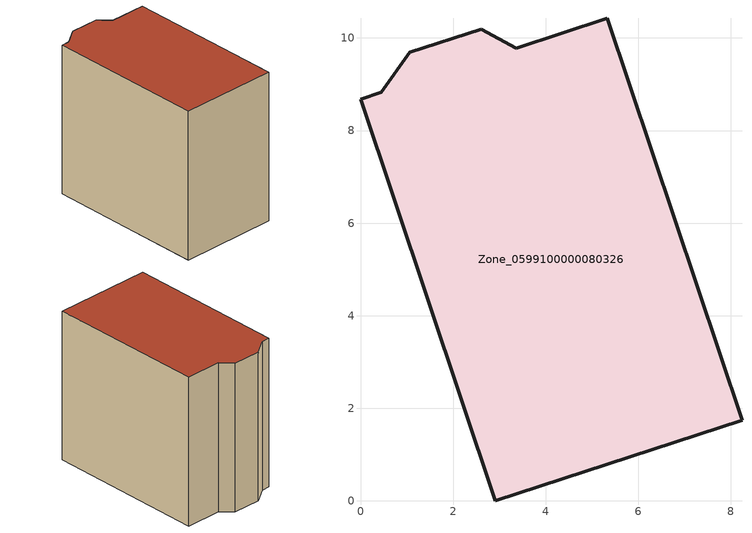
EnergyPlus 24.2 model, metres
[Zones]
Zone_0599100000080326
 floor ground (C_G): 0.45,8.83 1.07,9.69 2.61,10.19 3.36,9.78 5.33,10.43 8.24,1.74 2.91,0 0,8.68 z0
 wall outside (C_F): 2.91,0 8.24,1.74 5.33,10.43 3.36,9.78 2.61,10.19 1.07,9.69 0.45,8.83 0,8.68 2.91,0 z0:8.69
 roof outside (C_R): 1.07,9.69 0.45,8.83 0,8.68 2.91,0 8.24,1.74 5.33,10.43 3.36,9.78 2.61,10.19 z8.69
[BUILDING]
Pand.0599100000080326: North Axis=0; Terrain=City; Loads Convergence Tolerance Value=0.04; Temperature Convergence Tolerance Value=0.4; Solar Distribution=FullExterior; Maximum Number of Warmup Days=25; Minimum Number of Warmup Days=1
[Site:Location]
Rotterdam.The.Hague.AP_ZH_NLD Design_Conditions: Latitude=51.96; Longitude=4.45; Time Zone=1; Elevation=-4.5
[SITE:GROUNDTEMPERATURE:BUILDINGSURFACE]
18, 18, 18, 18, 18, 18, 18, 18, 18, 18, 18, 18
[MATERIAL] Thermal Absorptance=0.9; Solar Absorptance=0.7; Visible Absorptance=0.7
Name | Roughness | Thickness | Conductivity | Density | Specific Heat
G.TI.1946 | MediumSmooth | 0.15 | 1 | 540 | 1210
F.TI.1946 | Rough | 0.3 | 0.857143 | 1920 | 840
R.TI.1946 | MediumRough | 0.2 | 0.1 | 1500 | 1000
[CONSTRUCTION]
C_G: G.TI.1946
C_F: F.TI.1946
C_R: R.TI.1946
[ZONE]
Zone_0599100000080326: Type=1; Multiplier=1; Ceiling Height=Autocalculate; Volume=Autocalculate; Floor Area=autocalculate; Part of Total Floor Area=Yes
[ZONEINFILTRATION:DESIGNFLOWRATE]
Infil_Zone_0599100000080326: Zone or ZoneList or Space or SpaceList=Zone_0599100000080326; Schedule=AlwaysOn; Design Flow Rate Calculation Method=Flow/Area; Flow Rate per Floor Area=0.003; Constant Term Coefficient=1; Temperature Term Coefficient=0; Velocity Term Coefficient=0; Velocity Squared Term Coefficient=0
[HVACTEMPLATE:ZONE:IDEALLOADSAIRSYSTEM]
Zone_0599100000080326: Maximum Heating Supply Air Temperature=50; Minimum Cooling Supply Air Temperature=13; Maximum Heating Supply Air Humidity Ratio=0.0156; Minimum Cooling Supply Air Humidity Ratio=0.0077; Heating Limit=NoLimit; Cooling Limit=NoLimit; Dehumidification Control Type=ConstantSensibleHeatRatio; Cooling Sensible Heat Ratio=0.7; Dehumidification Setpoint=60; Humidification Control Type=None; Humidification Setpoint=30; Outdoor Air Method=None; Outdoor Air Flow Rate per Person=0.00944; Outdoor Air Flow Rate per Zone Floor Area=0; Outdoor Air Flow Rate per Zone=0; Demand Controlled Ventilation Type=None; Outdoor Air Economizer Type=NoEconomizer; Heat Recovery Type=None; Sensible Heat Recovery Effectiveness=0.7; Latent Heat Recovery Effectiveness=0.65
[ZONECONTROL:THERMOSTAT]
ThermostatControl_Zone_0599100000080326: Zone or ZoneList=Zone_0599100000080326; Control Type Schedule=DualSetpointControlType; Control 1=Thermostat_Zone_0599100000080326; Temperature Difference Between Cutout And Setpoint=0
[THERMOSTATSETPOINT:DUALSETPOINT]
Thermostat_Zone_0599100000080326: Heating Setpoint Temperature Schedule=HeatingSetpoint_Zone_0599100000080326; Cooling Setpoint Temperature Schedule=CoolingSetpoint_Zone_0599100000080326
[SCHEDULE:COMPACT]
HeatingSetpoint_Zone_0599100000080326: Through: 12/31, For: AllDays, Until: 24:00, 21
CoolingSetpoint_Zone_0599100000080326: Through: 12/31, For: AllDays, Until: 24:00, 24
DualSetpointControlType: Through: 12/31, For: AllDays, Until: 24:00, 4
AlwaysOn: Through: 12/31, For: AllDays, Until: 24:00, 1
